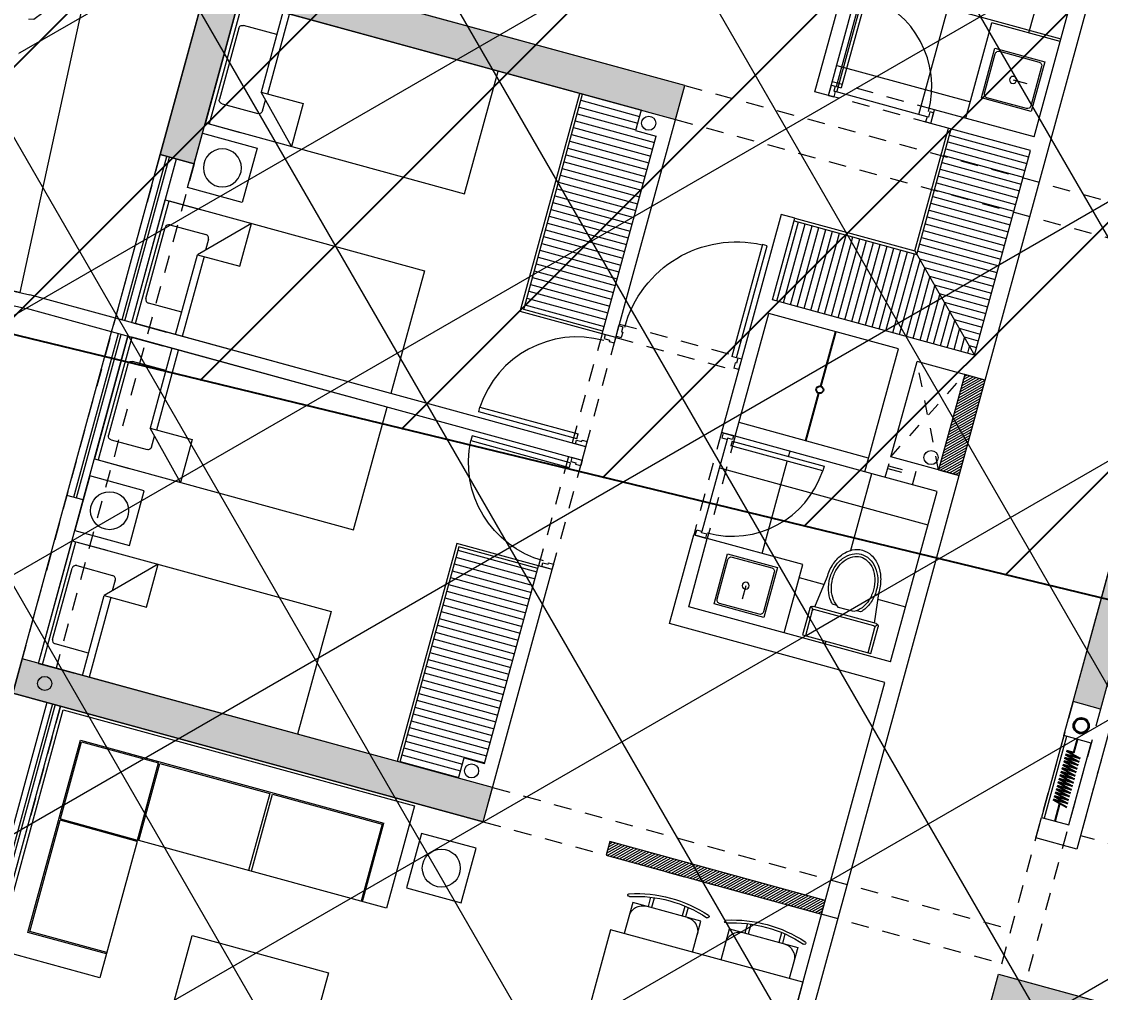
# Model space of a CAD drawing. Header units: inches. Extents: x 0 to 766, y -245 to 236.
# Drawn here: x 184.95 to 192.59, y 48.3 to 55.17 of the extents above; entities that cross this region are included whole.
import ezdxf
from ezdxf import colors
from ezdxf.entities.mleader import LeaderData, LeaderLine
from ezdxf.math import Vec2, Vec3

# ---------------------------------------------------------------- set-up
doc = ezdxf.new("R2010")
doc.units = ezdxf.units.IN
doc.header["$MEASUREMENT"] = 0
doc.set_wipeout_variables(frame=1)
doc.linetypes.add('DASHED2', pattern=[0.375, 0.25, -0.125])
doc.linetypes.add('HIDDEN2', pattern=[0.1875, 0.125, -0.0625])
for name, color, linetype, lineweight in [('000 SOS 911 SOPORTES ACI', 3, 'Continuous', 25), ('000 SOS 911 TEXTOS ACI', 7, 'Continuous', 9), ('A-PLACAS', 251, 'Continuous', 9), ('A-VIGAS', 251, 'HIDDEN2', 9), ('AUTOS', 251, 'Continuous', 9), ('CLOSET', 251, 'Continuous', 9), ('DLP_ETAPAS', 251, 'Continuous', 9), ('DLP_HATCH', 251, 'Continuous', 9), ('HATCH', 251, 'Continuous', 9), ('MOBILIARIO', 251, 'Continuous', 9), ('MURO', 251, 'Continuous', 9), ('MURO-BAJO', 251, 'Continuous', 9), ('MUROS', 251, 'Continuous', 9), ('PROYECCION', 251, 'DASHED2', 9), ('PROYECCIONES', 251, 'HIDDEN2', 9), ('PUERTAS', 251, 'Continuous', 9), ('RED-PLUVIAL', 251, 'Continuous', 9), ('SANITARIOS', 251, 'Continuous', 9), ('VIDRIOS', 251, 'Continuous', 9)]:
    doc.layers.add(name, color=color, linetype=linetype, lineweight=lineweight)
doc.layers.add('relleno', color=7, linetype='Continuous')
doc.styles.add('PIPE', font='ARIALN.TTF', dxfattribs={"width": 0.8})
pattern_1 = [(135, (197.33794, 7.870623), (-0.0141421356, -0.0141421356), [])]

# ---------------------------------------------------------------- blocks, each defined once
blk = doc.blocks.new('ESTR_PISO-1_PISO')
at = {"layer": 'HATCH'}
h = blk.add_hatch(color=256, dxfattribs=at)
h.dxf.hatch_style = 1
h.paths.add_polyline_path([(-26.45, 2.95), (-29.9, 2.95), (-29.9, 1.5), (-29.65, 1.5), (-29.65, 2.7), (-26.45, 2.7)])
h.paths.add_polyline_path([(-22.65, -2.53), (-18.75, -2.53), (-18.75, 2.87), (-22.45, 2.87), (-22.45, -0.53), (-22.65, -0.53), (-22.65, 3.12), (-18.5, 3.12), (-18.5, -2.78), (-22.65, -2.78)])
h.paths.add_polyline_path([(-29.9, -2.45), (-26.45, -2.45), (-26.45, -2.2), (-29.9, -2.2)])
h.paths.add_polyline_path([(-30.3, -6.8), (-22.4, -6.8), (-22.4, -7.1), (-30.3, -7.1)])
h.paths.add_polyline_path([(-20.85, -4.75), (-21.55, -4.75), (-21.55, -5), (-20.85, -5)])
h.paths.add_polyline_path([(-22.45, 4.92), (-22.45, 6.87), (-18.75, 6.87), (-18.75, 4.92), (-18.55, 4.92), (-18.55, 6.87), (-18.05, 6.87), (-18.05, 7.12), (-22.45, 7.12), (-22.45, 13.72), (-22.65, 13.72), (-22.65, 4.92)])
h.paths.add_polyline_path([(-26.45, 8.52), (-29.65, 8.52), (-29.65, 9.7), (-29.9, 9.7), (-29.9, 8.27), (-26.45, 8.27)])
h.paths.add_polyline_path([(-19.15, 8.92), (-15.75, 8.92), (-15.75, 9.17), (-19.15, 9.17)])
h.paths.add_polyline_path([(-20.65, 18.07), (-16.65, 18.07), (-16.65, 18.32), (-20.65, 18.32)])
h.paths.add_polyline_path([(-19.15, 13.72), (-15.75, 13.72), (-15.75, 13.47), (-19.15, 13.47)])
h.paths.add_polyline_path([(-29.8, 18.32), (-25.8, 18.32), (-25.8, 18.07), (-29.55, 18.07), (-29.55, 17.67), (-29.8, 17.67)])
h.paths.add_polyline_path([(-26.45, 13.37), (-29.9, 13.37), (-29.9, 14.22), (-29.55, 14.22), (-29.55, 13.62), (-26.45, 13.62)])
h.paths.add_polyline_path([(-23.125, 31.12), (-28.725, 31.12), (-28.725, 30.92), (-23.375, 30.92), (-23.375, 24.62), (-23.125, 24.62)])
h.paths.add_polyline_path([(-17.2, 25.67), (-17.2, 24.22), (-17.45, 24.22), (-17.45, 25.67)])
h.paths.add_polyline_path([(-29, 25.67), (-29, 24.22), (-29.25, 24.22), (-29.25, 25.67)])
h.paths.add_polyline_path([(-29.25, 28.37), (-28.2, 28.37), (-28.2, 28.07), (-29.25, 28.07)])
h.paths.add_polyline_path([(-17.2, 30.92), (-17.2, 31.12), (-23.075, 31.12), (-23.075, 30.92)])
at = {"layer": 'A-PLACAS', "elevation": 0}
for points in [[(-22.65, -2.53), (-18.75, -2.53), (-18.75, 2.87), (-22.45, 2.87), (-22.45, -0.53), (-22.65, -0.53), (-22.65, 3.12), (-18.5, 3.12), (-18.5, -2.78), (-22.65, -2.78)], [(-26.45, 2.95), (-29.9, 2.95), (-29.9, 1.5), (-29.65, 1.5), (-29.65, 2.7), (-26.45, 2.7)], [(-29.9, -2.45), (-26.45, -2.45), (-26.45, -2.2), (-29.9, -2.2)]]:
    blk.add_lwpolyline(points, close=True, dxfattribs=at)
at = {"layer": 'A-VIGAS'}
for p, q in [((-26.45, 2.95, 0), (-22.65, 2.95, 0)), ((-26.45, 2.7, 0), (-22.65, 2.7, 0)), ((-29.9, 1.5, 0), (-29.9, -2.2, 0)), ((-29.65, 1.5, 0), (-29.65, -2.2, 0)), ((-22.65, -0.53, 0), (-22.65, -2.53, 0)), ((-22.45, -0.53, 0), (-22.45, -2.53, 0)), ((-26.45, -2.2, 0), (-22.65, -2.2, 0)), ((-29.55, -2.45, 0), (-29.55, -6.8, 0)), ((-26.45, -2.45, 0), (-22.65, -2.45, 0))]:
    blk.add_line(p, q, dxfattribs=at)
blk = doc.blocks.new('A$C2A08204E')
for p, q in [((0, 0), (0, 1.76)), ((0, 1.76), (2.575, 1.76)), ((2.575, 1.76), (2.575, 1.01)), ((0.175, 0.175), (0.175, 1.585)), ((0.175, 1.585), (2.4, 1.585)), ((0.185, 1.575), (0.75, 1.575)), ((0.185, 1.01), (0.185, 1.575)), ((0.75, 1.01), (0.75, 1.575)), ((0.76, 1.575), (1.565, 1.575)), ((0.76, 1.01), (0.76, 1.575)), ((1.565, 1.575), (1.565, 1.01)), ((1.585, 1.575), (2.39, 1.575)), ((1.585, 1.01), (1.585, 1.575)), ((2.39, 1.575), (2.39, 1.01)), ((2.4, 1.01), (2.4, 1.585)), ((0.185, 1.01), (0.75, 1.01)), ((0.185, 0.185), (0.185, 1)), ((0.75, 1), (0.185, 1)), ((0.75, 1), (0.75, 0)), ((2.575, 1.01), (0.76, 1.01)), ((0.75, 0.175), (0.175, 0.175)), ((0.75, 0.185), (0.185, 0.185)), ((0.75, 0), (0, 0))]:
    blk.add_line(p, q)
blk = doc.blocks.new('VELADOR')
blk.add_lwpolyline([(0, 0.4), (0, 0), (0.4, 0), (0.4, 0.4)], close=True)
blk.add_circle((0.2, 0.2), 0.1344)
blk = doc.blocks.new('BOWL-ITALGRIF_VARADERO')
blk.add_lwpolyline([(0.1825, 0.1825), (-0.1825, 0.1825), (-0.1825, -0.1825), (0.1825, -0.1825)], close=True)
blk.add_lwpolyline([(0.145, 0.17), (-0.145, 0.17, 0.414214), (-0.17, 0.145), (-0.17, -0.145, 0.414214), (-0.145, -0.17), (0.145, -0.17, 0.414214), (0.17, -0.145), (0.17, 0.145, 0.414214)], format="xyb", close=True)
blk.add_circle((0, 0), 0.025)
at = {"layer": 'PROYECCIONES', "color": 251, "ltscale": 0.1}
blk.add_line((0, 0), (0, -0.1825), dxfattribs=at)
blk = doc.blocks.new('A$C72FD42DB')
for p, q in [((0.3255, 1.41), (1.3255, 1.41)), ((0.3255, 0), (0.3255, 1.41)), ((1.3255, 0), (1.3255, 1.41)), ((0.0573, 1.3564), (0.0573, 1.3564)), ((0.0977, 0.8097), (0.0977, 1.3097)), ((0.0977, 1.3097), (0.3255, 1.3097)), ((1.5532, 1.3097), (1.3255, 1.3097)), ((1.5532, 0.8097), (1.5532, 1.3097)), ((1.5937, 1.3564), (1.5937, 1.3564)), ((0.0286, 1.1974), (0.0977, 1.1974)), ((0.0286, 1.1724), (0.0977, 1.1724)), ((1.6224, 1.1974), (1.5532, 1.1974)), ((1.6224, 1.1724), (1.5532, 1.1724)), ((0.0286, 0.947), (0.0977, 0.947)), ((0.0286, 0.922), (0.0977, 0.922)), ((1.6224, 0.947), (1.5532, 0.947)), ((1.6224, 0.922), (1.5532, 0.922)), ((0.3255, 0.8097), (0.0977, 0.8097)), ((1.3255, 0.8097), (1.5532, 0.8097)), ((0.0573, 0.7629), (0.0573, 0.7629)), ((1.5937, 0.7629), (1.5937, 0.7629)), ((0.0573, 0.6471), (0.0573, 0.6471)), ((1.5937, 0.6471), (1.5937, 0.6471)), ((0.0977, 0.6003), (0.0977, 0.1003)), ((0.3255, 0.6003), (0.0977, 0.6003)), ((1.3255, 0.6003), (1.5532, 0.6003)), ((1.5532, 0.6003), (1.5532, 0.1003)), ((0.0286, 0.488), (0.0977, 0.488)), ((0.0286, 0.463), (0.0977, 0.463)), ((1.6224, 0.488), (1.5532, 0.488)), ((1.6224, 0.463), (1.5532, 0.463)), ((0.0286, 0.2376), (0.0977, 0.2376)), ((1.6224, 0.2376), (1.5532, 0.2376)), ((0.0286, 0.2126), (0.0977, 0.2126)), ((1.6224, 0.2126), (1.5532, 0.2126)), ((0.0977, 0.1003), (0.3255, 0.1003)), ((1.5532, 0.1003), (1.3255, 0.1003)), ((0.0573, 0.0536), (0.0573, 0.0536)), ((1.5937, 0.0536), (1.5937, 0.0536)), ((0.3255, 0), (1.3255, 0))]:
    blk.add_line(p, q)
for centre, radius, start, end in [((0.9298, 1.0597), 0.9317, 161.83805, 198.16195), ((0.9298, 1.0597), 0.9117, 161.83805, 198.16195), ((0.054, 1.347), 0.01, 71.2164, 161.83805), ((0.054, 1.347), 0.01, 341.83805, 71.2164), ((0.1977, 1.2097), 0.1, 90, 180), ((1.4532, 1.2097), 0.1, 0, 90), ((1.5969, 1.347), 0.01, 108.7836, 198.16195), ((0.7212, 1.0597), 0.9117, 341.83805, 18.16195), ((1.5969, 1.347), 0.01, 18.16195, 108.7836), ((0.7212, 1.0597), 0.9317, 341.83805, 18.16195), ((0.1977, 0.9097), 0.1, 180, 270), ((1.4532, 0.9097), 0.1, 270, 0), ((0.054, 0.7724), 0.01, 198.16195, 288.7836), ((0.054, 0.7724), 0.01, 288.7836, 18.16195), ((1.5969, 0.7724), 0.01, 161.83805, 251.2164), ((1.5969, 0.7724), 0.01, 251.2164, 341.83805), ((0.9298, 0.3503), 0.9317, 161.83805, 198.16195), ((0.9298, 0.3503), 0.9117, 161.83805, 198.16195), ((0.054, 0.6376), 0.01, 71.2164, 161.83805), ((0.054, 0.6376), 0.01, 341.83805, 71.2164), ((1.5969, 0.6376), 0.01, 108.7836, 198.16195), ((0.7212, 0.3503), 0.9117, 341.83805, 18.16195), ((1.5969, 0.6376), 0.01, 18.16195, 108.7836), ((0.7212, 0.3503), 0.9317, 341.83805, 18.16195), ((0.1977, 0.5003), 0.1, 90, 180), ((1.4532, 0.5003), 0.1, 0, 90), ((0.1977, 0.2003), 0.1, 180, 270), ((1.4532, 0.2003), 0.1, 270, 0), ((0.054, 0.063), 0.01, 198.16195, 288.7836), ((0.054, 0.063), 0.01, 288.7836, 18.16195), ((1.5969, 0.063), 0.01, 161.83805, 251.2164), ((1.5969, 0.063), 0.01, 251.2164, 341.83805)]:
    blk.add_arc(centre, radius, start, end)
blk = doc.blocks.new('P-80 MARCO 3.5x1.5')
at = {"layer": 'PUERTAS'}
for p, q in [((0.038, 0.0762), (0.038, 0.7962)), ((0.038, 0.7962), (0.073, 0.7962)), ((0.073, 0.7962), (0.073, 0.0762)), ((0.038, 0.0762), (0.073, 0.0762))]:
    blk.add_line(p, q, dxfattribs=at)
at = {"layer": 'PUERTAS', "linetype": 'Continuous'}
for p, q in [((0, 0), (0, 0.0762)), ((0, 0.0762), (0.028, 0.0762)), ((0, 0), (0.038, 0)), ((0.028, 0.0762), (0.028, 0.0382)), ((0.028, 0.0382), (0.038, 0.0382)), ((0.038, 0.0382), (0.038, 0)), ((0.762, 0.0382), (0.762, 0)), ((0.772, 0.0382), (0.762, 0.0382)), ((0.8, 0), (0.762, 0)), ((0.8, 0.0762), (0.772, 0.0762)), ((0.772, 0.0762), (0.772, 0.0382)), ((0.8, 0), (0.8, 0.0762))]:
    blk.add_line(p, q, dxfattribs=at)
at = {"layer": 'PUERTAS', "color": 7, "linetype": 'Continuous'}
blk.add_arc((0.0365, 0.0755), 0.7216, 0.05198, 87.09685, dxfattribs=at)
blk = doc.blocks.new('1 PLAZA')
for p, q in [((-0.45, 0), (0.45, 0)), ((-0.45, 0), (-0.45, -0.2551)), ((0.45, 0), (0.45, -0.2551)), ((-0.2592, -0.0513), (0.2619, -0.0513)), ((-0.2859, -0.3221), (-0.2859, -0.0781)), ((0.2887, -0.0781), (0.2887, -0.3415)), ((-0.45, -0.3221), (0.1356, -0.3221)), ((0.1356, -0.371), (-0.45, -0.371)), ((0.45, -0.6318), (0.1356, -0.3221)), ((0.1356, -0.3221), (0.1356, -0.6318)), ((0.2619, -0.3683), (0.1825, -0.3683)), ((0.1356, -0.6318), (0.45, -0.6318))]:
    blk.add_line(p, q)
blk.add_lwpolyline([(-0.45, -1.9), (-0.45, -0.0287), (0.45, -0.0287), (0.45, -1.9)], close=True)
for centre, start, end in [((-0.2592, -0.0781), 90, 180), ((0.2619, -0.0781), 0, 90), ((0.2619, -0.3415), 270, 0)]:
    blk.add_arc(centre, 0.0267, start, end)
blk = doc.blocks.new('A$C1EFC3661')
at = {"layer": 'PUERTAS'}
for p, q in [((0.038, 0.0762), (0.038, 0.75)), ((0.038, 0.75), (0.073, 0.75)), ((0.073, 0.75), (0.073, 0.0762)), ((0.038, 0.0762), (0.073, 0.0762))]:
    blk.add_line(p, q, dxfattribs=at)
at = {"layer": 'PUERTAS', "linetype": 'Continuous'}
for p, q in [((0, 0), (0, 0.0762)), ((0, 0.0762), (0.028, 0.0762)), ((0, 0), (0.038, 0)), ((0.028, 0.0762), (0.028, 0.0382)), ((0.028, 0.0382), (0.038, 0.0382)), ((0.038, 0.0382), (0.038, 0)), ((0.712, 0.0382), (0.712, 0)), ((0.722, 0.0382), (0.712, 0.0382)), ((0.75, 0), (0.712, 0)), ((0.75, 0.0762), (0.722, 0.0762)), ((0.722, 0.0762), (0.722, 0.0382)), ((0.75, 0), (0.75, 0.0762))]:
    blk.add_line(p, q, dxfattribs=at)
blk.add_arc((0.038, 0.0762), 0.6738, 89.99756, 90, dxfattribs=at)
at = {"layer": 'PUERTAS', "color": 7, "linetype": 'Continuous'}
blk.add_arc((0.038, 0.0762), 0.6738, 0, 87.02248, dxfattribs=at)
blk = doc.blocks.new('A$C443818C8')
at = {"layer": 'PUERTAS'}
for p, q in [((0.038, 0.0762), (0.038, 0.8962)), ((0.038, 0.8962), (0.073, 0.8962)), ((0.073, 0.8962), (0.073, 0.0762)), ((0.038, 0.0762), (0.073, 0.0762))]:
    blk.add_line(p, q, dxfattribs=at)
at = {"layer": 'PUERTAS', "linetype": 'Continuous'}
for p, q in [((0, 0), (0, 0.0762)), ((0, 0.0762), (0.028, 0.0762)), ((0.028, 0.0762), (0.028, 0.0382)), ((0.028, 0.0382), (0.038, 0.0382)), ((0.038, 0.0382), (0.038, 0)), ((0.862, 0.0382), (0.862, 0)), ((0.872, 0.0382), (0.862, 0.0382)), ((0.9, 0.0762), (0.872, 0.0762)), ((0.872, 0.0762), (0.872, 0.0382)), ((0.9, 0), (0.9, 0.0762)), ((0, 0), (0.038, 0)), ((0.9, 0), (0.862, 0))]:
    blk.add_line(p, q, dxfattribs=at)
at = {"layer": 'PUERTAS', "color": 7, "linetype": 'Continuous'}
blk.add_arc((0.038, 0.0762), 0.82, 0, 87.55371, dxfattribs=at)
blk = doc.blocks.new('SIFON JET_PLANTA')
blk.add_wipeout([(0, -0.25), (-0.195, -0.25), (-0.1995, -0.2495), (-0.2029, -0.2484), (-0.2029, -0.2484), (-0.2067, -0.2462), (-0.2067, -0.2462), (-0.209, -0.244), (-0.209, -0.244), (-0.2091, -0.2441), (-0.2108, -0.2423), (-0.2108, -0.2423), (-0.2108, -0.2423), (-0.2126, -0.2395), (-0.2126, -0.2395), (-0.2138, -0.2369), (-0.2138, -0.2369), (-0.2147, -0.2335), (-0.215, -0.23), (-0.215, -0.227), (-0.215, -0.2181), (-0.44, -0.19), (-0.4428, -0.19), (-0.4467, -0.1899), (-0.449, -0.1899), (-0.4518, -0.1898), (-0.455, -0.1897), (-0.4568, -0.1896), (-0.4592, -0.1894), (-0.4619, -0.1893), (-0.4639, -0.1891), (-0.4651, -0.189), (-0.4651, -0.189), (-0.4695, -0.1887), (-0.4735, -0.1883), (-0.4761, -0.188), (-0.4785, -0.1877), (-0.4812, -0.1874), (-0.4824, -0.1872), (-0.4862, -0.1867), (-0.4884, -0.1864), (-0.4916, -0.1859), (-0.4936, -0.1856), (-0.495, -0.1854), (-0.4974, -0.1849), (-0.4974, -0.1849), (-0.5022, -0.184), (-0.5066, -0.1832), (-0.5094, -0.1826), (-0.5118, -0.1821), (-0.5151, -0.1813), (-0.5177, -0.1807), (-0.5217, -0.1796), (-0.5238, -0.1791), (-0.5267, -0.1783), (-0.5267, -0.1783), (-0.5296, -0.1775), (-0.5321, -0.1768), (-0.5352, -0.1759), (-0.5385, -0.1749), (-0.5385, -0.1749), (-0.5412, -0.174), (-0.5428, -0.1735), (-0.5449, -0.1728), (-0.5465, -0.1722), (-0.5491, -0.1713), (-0.551, -0.1706), (-0.5543, -0.1693), (-0.5568, -0.1683), (-0.5598, -0.1671), (-0.5614, -0.1664), (-0.5644, -0.1652), (-0.5659, -0.1645), (-0.5675, -0.1637), (-0.5702, -0.1625), (-0.5738, -0.1608), (-0.5759, -0.1598), (-0.5781, -0.1587), (-0.5833, -0.1559), (-0.5871, -0.1538), (-0.5896, -0.1524), (-0.5918, -0.1511), (-0.5936, -0.15), (-0.595, -0.1492), (-0.5964, -0.1483), (-0.5987, -0.1469), (-0.6004, -0.1458), (-0.602, -0.1448), (-0.6039, -0.1435), (-0.6058, -0.1422), (-0.607, -0.1415), (-0.6086, -0.1403), (-0.612, -0.1379), (-0.6142, -0.1363), (-0.6153, -0.1355), (-0.6168, -0.1344), (-0.6179, -0.1335), (-0.6193, -0.1324), (-0.6204, -0.1315), (-0.6215, -0.1307), (-0.6223, -0.13), (-0.6235, -0.1291), (-0.6245, -0.1281), (-0.6245, -0.1281), (-0.6262, -0.1268), (-0.6276, -0.1255), (-0.6288, -0.1244), (-0.6305, -0.123), (-0.6318, -0.1217), (-0.6318, -0.1217), (-0.6335, -0.1201), (-0.6347, -0.119), (-0.6347, -0.119), (-0.6379, -0.1158), (-0.64, -0.1137), (-0.6458, -0.1074), (-0.6494, -0.1032), (-0.6554, -0.0958), (-0.6599, -0.0897), (-0.6623, -0.0862), (-0.6646, -0.0826), (-0.6679, -0.0774), (-0.6706, -0.0727), (-0.6722, -0.0699), (-0.6751, -0.0642), (-0.677, -0.0602), (-0.6779, -0.0581), (-0.6792, -0.0551), (-0.6803, -0.0522), (-0.6814, -0.0492), (-0.6827, -0.0457), (-0.6838, -0.0419), (-0.6855, -0.0361), (-0.6864, -0.0321), (-0.687, -0.0296), (-0.6876, -0.0264), (-0.6881, -0.0232), (-0.6891, -0.0164), (-0.6896, -0.0111), (-0.6899, -0.0065), (-0.69, 0), (-0.6899, 0.0044), (-0.6897, 0.0096), (-0.6893, 0.014), (-0.6887, 0.0194), (-0.6881, 0.0236), (-0.6881, 0.0236), (-0.6872, 0.0284), (-0.6867, 0.031), (-0.6855, 0.0361), (-0.6855, 0.0361), (-0.6838, 0.0421), (-0.6838, 0.0421), (-0.6819, 0.048), (-0.6804, 0.0521), (-0.6793, 0.0547), (-0.6779, 0.0582), (-0.6745, 0.0655), (-0.6745, 0.0655), (-0.6722, 0.0699), (-0.6705, 0.0728), (-0.669, 0.0755), (-0.6672, 0.0785), (-0.665, 0.082), (-0.6634, 0.0845), (-0.6611, 0.088), (-0.657, 0.0936), (-0.657, 0.0936), (-0.6534, 0.0984), (-0.6534, 0.0984), (-0.6503, 0.1023), (-0.6453, 0.108), (-0.6386, 0.1152), (-0.6326, 0.121), (-0.6299, 0.1235), (-0.6251, 0.1276), (-0.6206, 0.1314), (-0.6168, 0.1344), (-0.6106, 0.1389), (-0.6061, 0.142), (-0.6, 0.1461), (-0.5963, 0.1484), (-0.5908, 0.1517), (-0.5862, 0.1543), (-0.5794, 0.158), (-0.5693, 0.1629), (-0.5517, 0.1703), (-0.5465, 0.1722), (-0.5385, 0.1749), (-0.5346, 0.176), (-0.5265, 0.1784), (-0.5216, 0.1797), (-0.5148, 0.1813), (-0.5079, 0.1829), (-0.5016, 0.1842), (-0.4865, 0.1867), (-0.4763, 0.188), (-0.4726, 0.1884), (-0.4636, 0.1892), (-0.4549, 0.1897), (-0.449, 0.1899), (-0.44, 0.19), (-0.4322, 0.191), (-0.215, 0.2181), (-0.215, 0.2234), (-0.215, 0.2278), (-0.2149, 0.2323), (-0.2142, 0.2356), (-0.2129, 0.239), (-0.211, 0.2419), (-0.2091, 0.2441), (-0.2077, 0.2455), (-0.2055, 0.247), (-0.2007, 0.2492), (-0.195, 0.25), (-0.195, 0.25), (-0.1605, 0.25), (-0.0975, 0.25), (-0.0323, 0.25), (0, 0.25)])
for p, q in [((-0.215, -0.23), (-0.215, 0.23)), ((-0.2091, 0.2441), (-0.1921, 0.2271)), ((-0.195, 0.25), (0, 0.25)), ((-0.185, 0.23), (0, 0.23)), ((0, 0.25), (0, -0.25)), ((-0.215, 0.2181), (-0.44, 0.19)), ((-0.195, -0.22), (-0.195, 0.22)), ((-0.265, 0.0718), (-0.265, 0.1028)), ((-0.255, -0.0562), (-0.255, 0.0562)), ((-0.265, -0.1028), (-0.265, -0.0718)), ((-0.215, -0.2181), (-0.44, -0.19)), ((-0.2091, -0.2441), (-0.1921, -0.2271)), ((0, -0.25), (-0.195, -0.25)), ((0, -0.23), (-0.185, -0.23))]:
    blk.add_line(p, q)
for points in [[(-0.44, 0.19, 0.076393), (-0.5385, 0.1749, 0.086437), (-0.6168, 0.1344, 0.105872), (-0.6722, 0.0699, 0.125404), (-0.69, 0, 0.125404), (-0.6722, -0.0699, 0.105872), (-0.6168, -0.1344, 0.086437), (-0.5385, -0.1749, 0.076393), (-0.44, -0.19, 0.076393)], [(-0.265, 0.1028, 0.0362), (-0.2844, 0.1202, 0.08725), (-0.3535, 0.1565, 0.077598), (-0.44, 0.17, 0.077598), (-0.5265, 0.1565, 0.08725), (-0.5956, 0.1202, 0.105601), (-0.6443, 0.0627, 0.12364), (-0.66, 0, 0.12364), (-0.6443, -0.0627, 0.105601), (-0.5956, -0.1202, 0.08725), (-0.5265, -0.1565, 0.077598), (-0.44, -0.17, 0.077598)], [(-0.255, 0.0562, 0.100268), (-0.2967, 0.1044, 0.08725), (-0.3596, 0.1374, 0.077598), (-0.44, 0.15, 0.077598), (-0.5204, 0.1374, 0.08725), (-0.5833, 0.1044, 0.105601), (-0.6266, 0.0532, 0.12364), (-0.64, 0, 0.12364), (-0.6266, -0.0532, 0.105601), (-0.5833, -0.1044, 0.08725), (-0.5204, -0.1374, 0.077598), (-0.44, -0.15, 0.077598)], [(-0.44, -0.15, 0.077598), (-0.3596, -0.1374, 0.08725), (-0.2967, -0.1044, 0.100268), (-0.255, -0.0562, 0.12364)], [(-0.44, -0.17, 0.077598), (-0.3535, -0.1565, 0.08725), (-0.2844, -0.1202, 0.0362), (-0.265, -0.1028, 0.12364)]]:
    blk.add_lwpolyline(points, format="xyb")
for centre, radius, start, end in [((-0.195, 0.23), 0.02, 90, 180), ((-0.185, 0.22), 0.01, 90, 180), ((-0.185, -0.22), 0.01, 180, 270), ((-0.195, -0.23), 0.02, 180, 270)]:
    blk.add_arc(centre, radius, start, end)
blk = doc.blocks.new('TORRE-B_PLAN-GEN')
at = {"layer": 'HATCH'}
h = blk.add_hatch(dxfattribs=at)
h.set_pattern_fill('_USER', color=256, scale=0.6, double=1, pattern_type=0)
h.set_pattern_definition([(0, (-25.45, 20.415), (8e-17, 0.6), []), (90, (-25.45, 20.415), (-0.6, 8e-17), [])])
h.paths.add_polyline_path([(-25.45, 20.4), (-25.45, 18.8762), (-25.412, 18.8762), (-25.412, 19.55), (-25.377, 19.55), (-25.377, 18.8762), (-25.422, 18.8762), (-25.422, 18.8382), (-25.412, 18.8382), (-24.728, 18.8382), (-24.728, 18.8762), (-24.7, 18.8762), (-24.7, 18.9), (-24.47, 18.9), (-24.47, 19.6), (-23.97, 19.6), (-23.97, 20.4), (-24.4, 20.4)])
h.paths.add_polyline_path([(-24.5593, 20.1629), (-24.5417, 20.1703, 0.018517)], flags=16)
h.paths.add_polyline_path([(-25.377, 19.55), (-25.377, 18.8762), (-25.422, 18.8762), (-25.422, 18.8382), (-25.412, 18.8382), (-25.412, 18.8), (-25.45, 18.8), (-25.45, 18.8762), (-25.412, 18.8762), (-25.412, 19.55)])
h = blk.add_hatch(dxfattribs=at)
h.set_pattern_fill('_USER', color=256, scale=0.05, angle=90, pattern_type=0)
h.set_pattern_definition([(0, (-23.97, 17.3), (2e-18, 0.05), [])])
h.paths.add_polyline_path([(-24.55, 18.8), (-23.97, 18.8), (-23.97, 17.3), (-24.55, 17.88)])
h = blk.add_hatch(dxfattribs=at)
h.set_pattern_fill('_USER', color=256, scale=0.05, pattern_type=0)
h.set_pattern_definition([(0, (-29.9, 18.6), (2e-18, 0.05), [])])
h.paths.add_polyline_path([(-26.7, 18.2), (-26.7, 18.35), (-27.13, 18.35), (-27.13, 16.77), (-26.55, 16.77), (-26.55, 18.2)])
h = blk.add_hatch(dxfattribs=at)
h.set_pattern_fill('_USER', color=256, scale=0.05, angle=-180, pattern_type=0)
h.set_pattern_definition([(90, (-23.97, 17.3), (-0.05, 2e-18), [])])
h.paths.add_polyline_path([(-24.55, 17.88), (-23.97, 17.3), (-25.45, 17.3), (-25.45, 17.88)])
h = blk.add_hatch(dxfattribs=at)
h.set_pattern_fill('ANSI31', color=256, scale=0.005)
h.set_pattern_definition([(45, (-354.428512, -92.02536), (-0.01122532015, 0.01122532015), [])])
h.paths.add_polyline_path([(-24, 16.45), (-23.85, 16.45), (-23.85, 17.15), (-24, 17.15)])
h = blk.add_hatch(dxfattribs=at)
h.set_pattern_fill('_USER', color=256, scale=0.6, double=1, pattern_type=0)
h.set_pattern_definition([(0, (-29.9, 18.65), (8e-17, 0.6), []), (90, (-29.9, 18.65), (-0.6, 8e-17), [])])
h.paths.add_polyline_path([(-25.45, 16.3), (-25.4619, 16.3), (-25.4619, 16.262), (-24.7881, 16.262), (-24.7881, 16.227), (-25.4619, 16.222), (-25.4619, 16.272), (-25.4999, 16.272), (-25.4999, 15.578), (-25.4619, 15.578), (-25.4619, 15.55), (-24.75, 15.55), (-24.75, 15.05), (-23.97, 15.05), (-23.97, 16.3)])
h.paths.add_polyline_path([(-24.7881, 16.227), (-24.7881, 16.262)], flags=17)
h = blk.add_hatch(dxfattribs=at)
h.set_pattern_fill('_USER', color=256, scale=0.05, pattern_type=0)
h.set_pattern_definition([(0, (-26.55, 13.45), (2e-18, 0.05), [])])
h.paths.add_polyline_path([(-26.7, 13.6), (-26.55, 13.6), (-26.55, 15.03), (-27.13, 15.03), (-27.13, 13.45), (-26.7, 13.45)])
h = blk.add_hatch(dxfattribs=at)
h.set_pattern_fill('ANSI31', color=256, scale=0.005)
h.set_pattern_definition([(45, (-32.172966, 17.65537), (-0.01122532, 0.01122532), [])])
h.paths.add_polyline_path([(-23.97, 13.2), (-23.97, 13.3), (-25.55, 13.3), (-25.55, 13.2)])
for p, q in [((-24.96, 16.8, 0), (-24.96, 17.2, 0)), ((-24.96, 16.4, 0), (-24.96, 16.75, 0))]:
    blk.add_line(p, q)
at = {"extrusion": (0.004318, 0.001182, 0.99999)}
for p, q in [((-22.55, 14.7711, 0), (-22.55, 14.87, 0)), ((-22.6032, 14.7711, 0), (-22.4968, 14.7455, 0)), ((-22.55, 14.7711, 0), (-22.6032, 14.7711, 0)), ((-22.6032, 14.7455, 0), (-22.4968, 14.72, 0)), ((-22.4968, 14.7455, 0), (-22.6032, 14.7455, 0)), ((-22.6032, 14.72, 0), (-22.4968, 14.6945, 0)), ((-22.4968, 14.72, 0), (-22.6032, 14.72, 0)), ((-22.6032, 14.6945, 0), (-22.4968, 14.6689, 0)), ((-22.4968, 14.6945, 0), (-22.6032, 14.6945, 0)), ((-22.6032, 14.6689, 0), (-22.4968, 14.6434, 0)), ((-22.4968, 14.6689, 0), (-22.6032, 14.6689, 0)), ((-22.6032, 14.6434, 0), (-22.4968, 14.6179, 0)), ((-22.4968, 14.6434, 0), (-22.6032, 14.6434, 0)), ((-22.6032, 14.6179, 0), (-22.4968, 14.5923, 0)), ((-22.4968, 14.6179, 0), (-22.6032, 14.6179, 0)), ((-22.6032, 14.5923, 0), (-22.4968, 14.5668, 0)), ((-22.4968, 14.5923, 0), (-22.6032, 14.5923, 0)), ((-22.6032, 14.5668, 0), (-22.4968, 14.5413, 0)), ((-22.4968, 14.5668, 0), (-22.6032, 14.5668, 0)), ((-22.6032, 14.5413, 0), (-22.4968, 14.5157, 0)), ((-22.4968, 14.5413, 0), (-22.6032, 14.5413, 0)), ((-22.6032, 14.5157, 0), (-22.4968, 14.4902, 0)), ((-22.4968, 14.5157, 0), (-22.6032, 14.5157, 0)), ((-22.6032, 14.4902, 0), (-22.4968, 14.4647, 0)), ((-22.4968, 14.4902, 0), (-22.6032, 14.4902, 0)), ((-22.6032, 14.4647, 0), (-22.4968, 14.4392, 0)), ((-22.4968, 14.4647, 0), (-22.6032, 14.4647, 0)), ((-22.6032, 14.4392, 0), (-22.4968, 14.4136, 0)), ((-22.4968, 14.4392, 0), (-22.6032, 14.4392, 0)), ((-22.6032, 14.4136, 0), (-22.4968, 14.3881, 0)), ((-22.4968, 14.4136, 0), (-22.6032, 14.4136, 0)), ((-22.55, 14.27, 0), (-22.55, 14.4009, 0))]:
    blk.add_line(p, q, dxfattribs=at)
blk.add_circle((-24.96, 16.775, 0), 0.025)
at = {"color": 4}
for radius in [0.055, 0.05]:
    blk.add_circle((-22.55, 14.97, 0), radius, dxfattribs=at)
at = {"layer": 'CLOSET'}
blk.add_line((-24.57, 17.9, 0), (-23.97, 17.3, 0), dxfattribs=at)
at = {"layer": 'CLOSET', "elevation": 0}
for points in [[(-25.45, 17.9), (-24.57, 17.9), (-24.57, 18.8)], [(-25.45, 17.88), (-24.55, 17.88), (-24.55, 18.8)], [(-26.55, 16.75), (-27.15, 16.75), (-27.15, 18.35)], [(-26.55, 16.77), (-27.13, 16.77), (-27.13, 18.35)], [(-26.55, 15.05), (-27.15, 15.05), (-27.15, 13.45)], [(-26.55, 15.03), (-27.13, 15.03), (-27.13, 13.45)]]:
    blk.add_lwpolyline(points, dxfattribs=at)
at = {"layer": 'HATCH'}
for p, q in [((-24.738, 18.8382, 0), (-25.412, 18.8382, 0)), ((-25.4999, 16.262, 0), (-25.4999, 15.588, 0))]:
    blk.add_line(p, q, dxfattribs=at)
at = {"layer": 'MOBILIARIO', "elevation": 0}
blk.add_lwpolyline([(-27.225, 11.88), (-27.225, 11.38), (-28.225, 11.38), (-28.225, 11.88)], close=True, dxfattribs=at)
at = {"layer": 'MURO', "color": 3, "elevation": 0}
for points in [[(-24, 16.45), (-23.85, 16.45), (-23.85, 17.15), (-24, 17.15)], [(-23.97, 13.2), (-23.97, 13.3), (-25.55, 13.3), (-25.55, 13.2)]]:
    blk.add_lwpolyline(points, close=True, dxfattribs=at)
at = {"layer": 'MURO-BAJO'}
for p, q in [((-24.47, 18.9, 0), (-24.47, 19.6, 0)), ((-23.97, 19.6, 0), (-24.47, 19.6, 0)), ((-29.9, 15.95, 0), (-29.9, 17.15, 0)), ((-29.78, 15.95, 0), (-29.78, 17.15, 0)), ((-29.9, 14.65, 0), (-29.9, 15.85, 0)), ((-29.78, 14.65, 0), (-29.78, 15.85, 0))]:
    blk.add_line(p, q, dxfattribs=at)
at = {"layer": 'MURO-BAJO', "color": 4}
for p, q in [((-24.5, 16.4, 0), (-25.45, 16.4, 0)), ((-24.5, 16.3, 0), (-25.45, 16.3, 0)), ((-29.65, 13.2, 0), (-29.65, 10.5, 0)), ((-29.55, 10.5, 0), (-29.55, 13.2, 0))]:
    blk.add_line(p, q, dxfattribs=at)
at = {"layer": 'MURO-BAJO', "color": 4, "extrusion": (0.004318, 0.001182, 0.99999)}
for p, q in [((-22.65, 14.87, 0), (-22.65, 14.27, 0)), ((-22.63, 14.87, 0), (-22.63, 14.27, 0))]:
    blk.add_line(p, q, dxfattribs=at)
at = {"layer": 'MURO-BAJO', "elevation": 0}
blk.add_lwpolyline([(-24.75, 15.05), (-24.75, 15.55), (-25.45, 15.55)], dxfattribs=at)
at = {"layer": 'MUROS'}
for p, q in [((-23.85, 17.15, 0), (-23.85, 21.26, 0)), ((-25.55, 18.8, 0), (-25.55, 21.2, 0)), ((-25.45, 18.8, 0), (-25.45, 21.2, 0)), ((-23.97, 18.9, 0), (-23.97, 20.4, 0)), ((-23.97, 18.9, 0), (-24.7, 18.9, 0)), ((-24.7, 18.8, 0), (-24.7, 18.9, 0)), ((-25.45, 18.8, 0), (-25.55, 18.8, 0)), ((-23.97, 18.8, 0), (-24.7, 18.8, 0)), ((-23.97, 17.3, 0), (-23.97, 18.8, 0)), ((-22.65, 14.87, 0), (-22.65, 18.77, 0)), ((-26.45, 18.6, 0), (-29.9, 18.6, 0)), ((-29.9, 17.15, 0), (-29.9, 18.6, 0)), ((-26.45, 16.75, 0), (-26.45, 18.6, 0)), ((-26.7, 18.35, 0), (-29.65, 18.35, 0)), ((-29.65, 17.15, 0), (-29.65, 18.35, 0)), ((-26.55, 16.75, 0), (-26.55, 18.2, 0)), ((-23.97, 17.3, 0), (-25.45, 17.3, 0)), ((-24.5, 17.2, 0), (-25.45, 17.2, 0)), ((-25.45, 16.3, 0), (-25.45, 17.2, 0)), ((-24.5, 16.3, 0), (-24.5, 17.2, 0)), ((-29.65, 17.15, 0), (-29.9, 17.15, 0)), ((-24.35, 16.45, 0), (-24.35, 17.15, 0)), ((-23.85, 17.15, 0), (-24.35, 17.15, 0)), ((-26.45, 16.75, 0), (-26.55, 16.75, 0)), ((-23.85, 16.45, 0), (-24.35, 16.45, 0)), ((-23.85, 10.35, 0), (-23.85, 16.45, 0)), ((-25.45, 16.3, 0), (-25.55, 16.3, 0)), ((-23.97, 16.3, 0), (-24.5, 16.3, 0)), ((-23.97, 15.05, 0), (-23.97, 16.3, 0)), ((-26.45, 15.95, 0), (-29.9, 15.95, 0)), ((-29.9, 15.85, 0), (-29.9, 15.95, 0)), ((-26.45, 15.85, 0), (-26.45, 15.95, 0)), ((-26.45, 15.85, 0), (-29.9, 15.85, 0)), ((-25.55, 14.9, 0), (-25.55, 15.55, 0)), ((-25.45, 15.55, 0), (-25.55, 15.55, 0)), ((-25.45, 15.05, 0), (-25.45, 15.55, 0)), ((-26.45, 15.05, 0), (-26.55, 15.05, 0)), ((-26.55, 13.6, 0), (-26.55, 15.05, 0)), ((-26.45, 13.2, 0), (-26.45, 15.05, 0)), ((-23.97, 15.05, 0), (-25.45, 15.05, 0)), ((-22.35, 14.97, 0), (-22.35, 14.12, 0)), ((-23.97, 14.9, 0), (-25.55, 14.9, 0)), ((-23.97, 10.35, 0), (-23.97, 14.9, 0)), ((-22.45, 14.87, 0), (-22.65, 14.87, 0)), ((-22.45, 14.27, 0), (-22.45, 14.87, 0)), ((-29.9, 13.2, 0), (-29.9, 14.65, 0)), ((-29.78, 14.65, 0), (-29.9, 14.65, 0)), ((-29.78, 13.45, 0), (-29.78, 14.65, 0)), ((-22.65, 14.12, 0), (-22.65, 14.27, 0)), ((-22.65, 14.27, 0), (-22.45, 14.27, 0)), ((-22.35, 14.12, 0), (-22.65, 14.12, 0)), ((-26.7, 13.6, 0), (-26.55, 13.6, 0)), ((-26.7, 13.45, 0), (-26.7, 13.6, 0)), ((-26.7, 13.45, 0), (-29.78, 13.45, 0)), ((-26.45, 13.2, 0), (-29.9, 13.2, 0)), ((-22.65, 13.12, 0), (-18.9, 13.12, 0)), ((-22.65, 12.32, 0), (-22.65, 13.12, 0))]:
    blk.add_line(p, q, dxfattribs=at)
at = {"layer": 'MUROS', "elevation": 0}
for points in [[(-26.7, 18.35), (-26.7, 18.2), (-26.55, 18.2)], [(-25.45, 17.3), (-25.45, 17.9), (-25.55, 17.9), (-25.55, 16.3)]]:
    blk.add_lwpolyline(points, dxfattribs=at)
at = {"layer": 'PROYECCION', "ltscale": 0.25}
for p, q in [((-24, 16.45, 0), (-24.35, 17.15, 0)), ((-24.35, 16.45, 0), (-24, 17.15, 0)), ((-24.35, 16.3, 0), (-24.35, 16.45, 0)), ((-24.15, 16.3, 0), (-24.15, 16.45, 0)), ((-24.35, 16.385, 0), (-24.15, 16.385, 0)), ((-24.35, 16.365, 0), (-24.15, 16.365, 0))]:
    blk.add_line(p, q, dxfattribs=at)
at = {"layer": 'PROYECCION', "color": 251, "ltscale": 0.25, "elevation": 0}
blk.add_lwpolyline([(-22.35, 14.97), (-22.35, 14.22), (-21.15, 14.22), (-21.15, 14.97)], close=True, dxfattribs=at)
at = {"layer": 'PROYECCIONES'}
for p, q in [((-24.7, 18.9, 0), (-25.45, 18.9, 0)), ((-24.7, 18.8, 0), (-25.45, 18.8, 0)), ((-26.45, 16.85, 0), (-25.55, 16.85, 0)), ((-26.55, 16.75, 0), (-26.55, 15.95, 0)), ((-26.45, 15.95, 0), (-26.45, 16.75, 0)), ((-26.45, 16.75, 0), (-25.55, 16.75, 0)), ((-25.55, 16.3, 0), (-25.55, 15.55, 0)), ((-25.45, 16.3, 0), (-25.45, 15.55, 0)), ((-26.55, 15.85, 0), (-26.55, 15.05, 0)), ((-26.45, 15.05, 0), (-26.45, 15.85, 0))]:
    blk.add_line(p, q, dxfattribs=at)
at = {"layer": 'RED-PLUVIAL'}
for centre in [(-26.625, 18.275, 0), (-24.075, 16.52, 0), (-26.625, 13.525, 0), (-29.7, 13.325, 0)]:
    blk.add_circle(centre, 0.05, dxfattribs=at)
at = {"layer": 'VIDRIOS'}
for p, q in [((-29.85, 15.95, 0), (-29.85, 17.15, 0)), ((-29.83, 15.95, 0), (-29.83, 17.15, 0)), ((-29.85, 14.65, 0), (-29.85, 15.85, 0)), ((-29.83, 14.65, 0), (-29.83, 15.85, 0)), ((-29.61, 13.2, 0), (-29.61, 10.5, 0)), ((-29.59, 13.2, 0), (-29.59, 10.5, 0))]:
    blk.add_line(p, q, dxfattribs=at)
blk.add_blockref('ESTR_PISO-1_PISO', (0, 15.65, 0))
at = {"layer": 'MOBILIARIO', "extrusion": (3.60286e-08, -4.49068e-08, -1), "zscale": -1, "rotation": 270}
for name, p in [('1 PLAZA', (29.65, 17.9, 0)), ('VELADOR', (29.25, 17.375, 0)), ('1 PLAZA', (29.78, 15.4, 0))]:
    blk.add_blockref(name, p, dxfattribs=at)
at = {"layer": 'MOBILIARIO', "extrusion": (-3.60286e-08, -4.49068e-08, 1), "rotation": 90}
for name, p in [('1 PLAZA', (-29.78, 16.4, 0)), ('VELADOR', (-29.38, 14.425, 0)), ('1 PLAZA', (-29.78, 13.9, 0)), ('VELADOR', (-26.45, 12.605, 0))]:
    blk.add_blockref(name, p, dxfattribs=at)
at = {"layer": 'MOBILIARIO'}
blk.add_blockref('A$C2A08204E', (-29.525, 11.42, 0), dxfattribs=at)
at = {"layer": 'MOBILIARIO', "extrusion": (-1.2567e-10, -1.04451e-10, -1), "zscale": -1, "rotation": 270}
blk.add_blockref('A$C72FD42DB', (23.97, 13.0255, 0), dxfattribs=at)
at = {"layer": 'PUERTAS', "linetype": 'Continuous', "extrusion": (-3.60286e-08, 4.49068e-08, 1), "rotation": 359.9999999999999}
blk.add_blockref('A$C1EFC3661', (-25.45, 18.8, 0), dxfattribs=at)
at = {"layer": 'PUERTAS', "linetype": 'Continuous', "xscale": -1}
blk.add_blockref('A$C443818C8', (-25.55, 16.7619, 0), dxfattribs=at)
at = {"layer": 'PUERTAS', "linetype": 'Continuous', "extrusion": (-3.60286e-08, -4.49068e-08, 1), "rotation": 90}
blk.add_blockref('P-80 MARCO 3.5x1.5', (-26.45, 15.95, 0), dxfattribs=at)
at = {"layer": 'PUERTAS', "linetype": 'Continuous', "extrusion": (4.49068e-08, 3.60286e-08, 1), "rotation": 270}
blk.add_blockref('A$C1EFC3661', (-25.5381, 16.3, 0), dxfattribs=at)
at = {"layer": 'PUERTAS', "linetype": 'Continuous', "extrusion": (3.60286e-08, -4.49068e-08, -1), "zscale": -1, "rotation": 270}
blk.add_blockref('P-80 MARCO 3.5x1.5', (26.45, 15.85, 0), dxfattribs=at)
at = {"layer": 'SANITARIOS', "xscale": -1.000000000000001, "rotation": 90}
blk.add_blockref('BOWL-ITALGRIF_VARADERO', (-24.22, 19.25, 0), dxfattribs=at)
at = {"layer": 'SANITARIOS', "xscale": -1}
blk.add_blockref('BOWL-ITALGRIF_VARADERO', (-25.1, 15.3, 0), dxfattribs=at)
at = {"layer": 'SANITARIOS', "extrusion": (-4.49068e-08, -3.60286e-08, -1), "zscale": -1, "rotation": 270.0000013312231}
blk.add_blockref('SIFON JET_PLANTA', (24.37, 15.07, 0), dxfattribs=at)
blk = doc.blocks.new('ETAPAS_EL-ROSARIO-01')
at = {"layer": 'DLP_HATCH'}
h = blk.add_hatch(dxfattribs=at)
h.set_pattern_fill('NET', color=8, scale=0.5, angle=30)
h.set_pattern_definition([(30, (-226598.6886, -8188115.8588), (-0.79375, 1.3748153285), []), (120, (-226598.6886, -8188115.8588), (-1.3748153285, -0.79375), [])])
edge = h.paths.add_edge_path()
edge.add_line((-5.1193, -39.3806), (-2.1453, -34.3627))
edge.add_line((-2.1453, -34.3627), (-0.724, -35.1709))
edge.add_line((-0.724, -35.1709), (6.1736, -23.1593))
edge.add_line((6.1736, -23.1593), (4.3725, -12.4872))
edge.add_line((4.3725, -12.4872), (3.084, -7.4127))
edge.add_line((3.084, -7.4127), (0.6029, -1.4531))
edge.add_line((0.6029, -1.4531), (-26.0589, -11.4216))
edge.add_line((-26.0589, -11.4216), (-38.3067, -6.0033))
edge.add_line((-38.3067, -6.0033), (-39.0114, -15.829))
edge.add_line((-39.0114, -15.829), (-41.0464, -27.6598))
edge.add_arc((-46.9596, -26.6427), 6, 309.92555, 350.2403, ccw=False)
edge.add_line((-43.1088, -31.244), (-48.9313, -36.1168))
edge.add_line((-48.9313, -36.1168), (-63.5855, -32.11))
edge.add_line((-63.5855, -32.11), (-61.2715, -23.647))
edge.add_line((-61.2715, -23.647), (-60.8657, -17.421))
edge.add_line((-60.8657, -17.421), (-71.969, -14.9973))
edge.add_line((-71.969, -14.9973), (-72.4637, -16.8066))
edge.add_line((-72.4637, -16.8066), (-97.9879, -9.8282))
edge.add_line((-97.9879, -9.8282), (-103.8113, -36.5534))
edge.add_line((-103.8113, -36.5534), (-110.3536, -66.4247))
edge.add_line((-110.3536, -66.4247), (-53.6179, -81.6177))
edge.add_line((-53.6179, -81.6177), (-44.925, -72.7202))
edge.add_line((-44.925, -72.7202), (-5.1193, -39.3806))
blk = doc.blocks.new('ESTACIONAMIENTO 2.5')
at = {"ltscale": 0.5}
h = blk.add_hatch(dxfattribs=at)
h.set_pattern_fill('_USER', color=41, scale=0.02, angle=135, style=0, pattern_type=0)
h.set_pattern_definition(pattern_1)
h.paths.add_polyline_path([(0.35, 4.255), (0.7626, 4.255), (0.7626, 4.405), (0.35, 4.405)])
edge = h.paths.add_edge_path(flags=17)
edge.add_line((0.35, 4.3019), (0.7626, 4.3019))
h = blk.add_hatch(dxfattribs=at)
h.set_pattern_fill('_USER', color=41, scale=0.02, angle=135, style=0, pattern_type=0)
h.set_pattern_definition(pattern_1)
h.paths.add_polyline_path([(2.15, 4.255), (1.7374, 4.255), (1.7374, 4.405), (2.15, 4.405)])
edge = h.paths.add_edge_path(flags=17)
edge.add_line((2.15, 4.3019), (1.7374, 4.3019))
at = {"color": 7, "ltscale": 0.5}
for p, q in [((0.35, 4.3019), (0.7626, 4.3019)), ((2.15, 4.3019), (1.7374, 4.3019))]:
    blk.add_line(p, q, dxfattribs=at)
at = {"ltscale": 0.5}
blk.add_lwpolyline([(0, 0), (2.5, 0), (2.5, 5), (0, 5)], close=True, dxfattribs=at)
at = {"color": 7, "ltscale": 0.5}
blk.add_lwpolyline([(2.0375, 3.0285), (2.2248, 3.018), (2.2387, 3.0332), (2.1856, 3.0921), (2.0322, 3.1148, 0.005253), (2.0106, 3.403, 0.053235), (1.9729, 4.2984), (1.96, 4.4239), (1.9407, 4.5254), (1.9362, 4.535, 0.218656), (1.9171, 4.5512), (1.4558, 4.6804), (1.4521, 4.7076, 0.091554), (1.25, 4.7343, 0.09162), (1.0479, 4.7088), (1.0442, 4.6816), (0.5829, 4.5524, 0.218656), (0.5638, 4.5362), (0.5593, 4.5266), (0.54, 4.4251), (0.5271, 4.2996, 0.053235), (0.4894, 3.4042, 0.005253), (0.4678, 3.1159), (0.3144, 3.0933), (0.2613, 3.0344), (0.2752, 3.0191), (0.4625, 3.0297, 0.028265), (0.46, 1.4757, 0.139924), (0.6046, 0.3249, 0.272148), (0.6285, 0.3061, 0.035353), (1.25, 0.2657, 0.045639), (1.8692, 0.3049, 0.272148), (1.8931, 0.3237, 0.139889), (2.04, 1.4745, 0.028265)], format="xyb", close=True, dxfattribs=at)
for points in [[(0.35, 4.405), (0.35, 4.255), (0.7626, 4.255), (0.7626, 4.405)], [(1.7374, 4.405), (1.7374, 4.255), (2.15, 4.255), (2.15, 4.405)]]:
    blk.add_lwpolyline(points, close=True, dxfattribs=at)
blk = doc.blocks.new('PLAN_ETAPA-01_modificacion ingreso')
at = {"layer": 'MURO-BAJO'}
for p, q in [((14.3801, 20.77), (19.3463, 21.0284)), ((19.974, 21.0284), (19.3463, 21.0284)), ((14.3853, 20.6701), (19.3489, 20.9284)), ((19.974, 20.9284), (19.3489, 20.9284))]:
    blk.add_line(p, q, dxfattribs=at)
at = {"layer": 'AUTOS', "xscale": -1.000000000000005, "rotation": 182.9786298328019}
blk.add_blockref('ESTACIONAMIENTO 2.5', (16.5171, 25.888), dxfattribs=at)

msp = doc.modelspace()

# ---------------------------------------------------------------- block references
at = {"color": 251, "rotation": 344.7077888221265}
msp.add_blockref('TORRE-B_PLAN-GEN', (210.2524, 29.7981, 0), dxfattribs=at)

# ---------------------------------------------------------------- next in the draw order: block references
at = {"layer": 'DLP_ETAPAS', "color": 251}
msp.add_blockref('ETAPAS_EL-ROSARIO-01', (278.4599, 96.2553, 0), dxfattribs=at)

# ---------------------------------------------------------------- next in the draw order: block references
at = {"color": 251, "rotation": 344.7077915635685}
msp.add_blockref('PLAN_ETAPA-01_modificacion ingreso', (160.8049, 38.0534, 0), dxfattribs=at)

# ---------------------------------------------------------------- next in the draw order: leaders
at = {"layer": '000 SOS 911 TEXTOS ACI'}
ml = msp.add_multileader_mtext('Standard', dxfattribs=at)
ml.set_content('{\\H1.66667x;VIENE TUBERÍA DE ACI %%C100 mm  A VÁLVULA SIAMESA}', color=256, style='PIPE')
ml.set_leader_properties(color=7)
ml.build(insert=Vec2(0, 0))
ml.multileader.update_dxf_attribs({"text_left_attachment_type": 2, "text_right_attachment_type": 2, "dogleg_length": 2, "arrow_head_size": 0.15})
ctx = ml.context
ctx.base_point, ctx.char_height, ctx.arrow_head_size, ctx.landing_gap_size, ctx.plane_origin, ctx.plane_x_axis, ctx.plane_y_axis = Vec3(181.1574, 55.993), 0.15, 0.15, 0.15, Vec3(179.2961, 55.6856), Vec3(0.962392, -0.271665), Vec3(0.271665, 0.962392)
ctx.left_attachment, ctx.right_attachment = 2, 2
notes = []
notes.append((ctx, [(0, (1, 1, 0), (181.0167, 56.0327), (0.962392, -0.271665), 0.1461, [(0, [(180.8119, 56.8129)], 0, [])])]))
ctx.mtext.insert, ctx.mtext.text_direction, ctx.mtext.rotation, ctx.mtext.width, ctx.mtext.defined_height, ctx.mtext.flow_direction = Vec3(181.4059, 56.3214), Vec3(0.962392, -0.271665), 6.008063, 3.619751, 0.5575, 5
ctx.mtext.has_bg_fill, ctx.mtext.bg_color, ctx.mtext.bg_scale_factor, ctx.mtext.bg_transparency, ctx.mtext.use_window_bg_color = 1, -1073741824, 2, 0, 1
for ctx, leaders in notes:
    for number, flags, end, landing, length, lines in leaders:
        leader = LeaderData()
        leader.index, (leader.has_last_leader_line, leader.has_dogleg_vector, leader.attachment_direction) = number, flags
        leader.last_leader_point, leader.dogleg_vector, leader.dogleg_length = Vec3(end), Vec3(landing), length
        for number, points, colour, breaks in lines:
            line = LeaderLine()
            line.index, line.vertices, line.color, line.breaks = number, Vec3.list(points), colors.encode_raw_color(colour), breaks
            leader.lines.append(line)
        ctx.leaders.append(leader)

# ---------------------------------------------------------------- next in the draw order: hatches: boundary and pattern name
at = {"layer": 'relleno'}
h = msp.add_hatch(dxfattribs=at)
h.set_pattern_fill('ANSI31', color=4, scale=10)
h.set_pattern_definition([(45, (-1870.4625, 1547.3927), (-0.8838835, 0.8838835), [])])
h.paths.add_polyline_path([(205.8104, 79.2131), (180.6088, 86.3898), (174.8884, 61.2517), (183.0711, 59.3915), (181.9426, 53.6667), (198.7135, 49.6072)])

# ---------------------------------------------------------------- next in the draw order: linework, layer by layer
at = {"layer": '000 SOS 911 SOPORTES ACI', "color": 4, "elevation": 0}
msp.add_lwpolyline([(180.6034, 86.3913), (205.8104, 79.2131), (198.7135, 49.6072), (181.9426, 53.6667), (183.0711, 59.3915), (174.8884, 61.2517), (180.6088, 86.3898)], dxfattribs=at)

doc.saveas('drawing.dxf')
